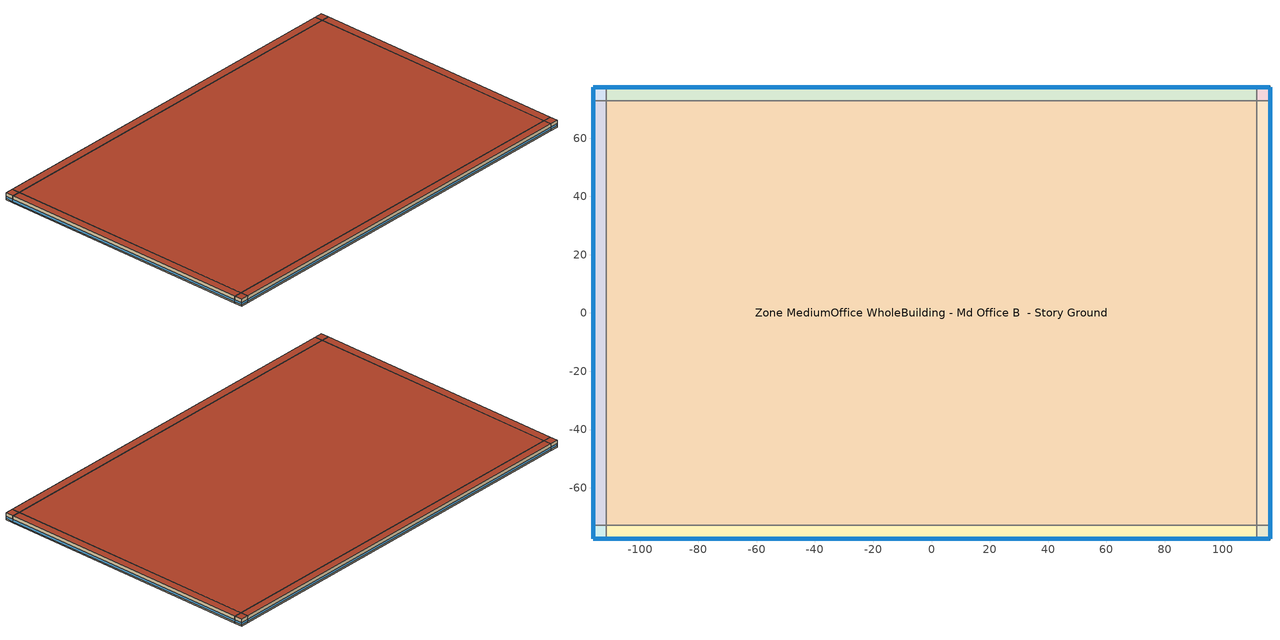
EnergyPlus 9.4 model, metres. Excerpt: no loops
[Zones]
Zone MediumOffice WholeBuilding - Md Office A  - Story Ground
 floor ground (Typical Insulated Carpeted 6in Slab Floor): -111.64,-77.47 -111.64,-72.9 111.64,-72.9 111.64,-77.47 z0
 wall outside (Typical Insulated Exterior Mass Wall R-8.13): -111.64,-77.47 111.64,-77.47 z0:3.96
 wall to Zone MediumOffice WholeBuilding - Md Office A end_a - Story Ground (Typical Interior Wall): -111.64,-72.9 -111.64,-77.47 z0:3.96
 wall to Zone MediumOffice WholeBuilding - Md Office B  - Story Ground (Typical Interior Wall): 111.64,-72.9 -111.64,-72.9 z0:3.96
 wall to Zone MediumOffice WholeBuilding - Md Office A end_b - Story Ground (Typical Interior Wall): 111.64,-77.47 111.64,-72.9 z0:3.96
 window (U 0.62 SHGC 0.25 Dbl Ref-C-H Clr 6mm/6mm Air): -111.61,-77.47 111.61,-77.47 z0.76:2.07
 roof outside (Typical IEAD Roof - Highly Reflective R-20.83): 111.64,-77.47 111.64,-72.9 -111.64,-72.9 -111.64,-77.47 z3.96
Zone MediumOffice WholeBuilding - Md Office A end_a - Story Ground
 floor ground (Typical Insulated Carpeted 6in Slab Floor): -116.21,-77.47 -116.21,-72.9 -111.64,-72.9 -111.64,-77.47 z0
 wall outside (Typical Insulated Exterior Mass Wall R-8.13): -116.21,-72.9 -116.21,-77.47 -111.64,-77.47 z0:3.96
 wall to Zone MediumOffice WholeBuilding - Md Office B end_a - Story Ground (Typical Interior Wall): -111.64,-72.9 -116.21,-72.9 z0:3.96
 window (U 0.62 SHGC 0.25 Dbl Ref-C-H Clr 6mm/6mm Air): -116.21,-72.93 -116.21,-77.45 / -116.18,-77.47 -111.66,-77.47 z0.76:2.08
 roof outside (Typical IEAD Roof - Highly Reflective R-20.83): -111.64,-77.47 -111.64,-72.9 -116.21,-72.9 -116.21,-77.47 z3.96
Zone MediumOffice WholeBuilding - Md Office A end_b - Story Ground
 floor ground (Typical Insulated Carpeted 6in Slab Floor): 111.64,-77.47 111.64,-72.9 116.21,-72.9 116.21,-77.47 z0
 wall outside (Typical Insulated Exterior Mass Wall R-8.13): 111.64,-77.47 116.21,-77.47 116.21,-72.9 z0:3.96
 wall to Zone MediumOffice WholeBuilding - Md Office B end_b - Story Ground (Typical Interior Wall): 116.21,-72.9 111.64,-72.9 z0:3.96
 window (U 0.62 SHGC 0.25 Dbl Ref-C-H Clr 6mm/6mm Air): 116.21,-77.45 116.21,-72.93 / 111.66,-77.47 116.18,-77.47 z0.76:2.08
 roof outside (Typical IEAD Roof - Highly Reflective R-20.83): 116.21,-77.47 116.21,-72.9 111.64,-72.9 111.64,-77.47 z3.96
Zone MediumOffice WholeBuilding - Md Office B  - Story Ground
 floor ground (Typical Insulated Carpeted 6in Slab Floor): -111.64,-72.9 -111.64,72.9 111.64,72.9 111.64,-72.9 z0
 wall to Zone MediumOffice WholeBuilding - Md Office B end_a - Story Ground (Typical Interior Wall): -111.64,72.9 -111.64,-72.9 z0:3.96
 wall to Zone MediumOffice WholeBuilding - Md Office C  - Story Ground (Typical Interior Wall): 111.64,72.9 -111.64,72.9 z0:3.96
 wall to Zone MediumOffice WholeBuilding - Md Office B end_b - Story Ground (Typical Interior Wall): 111.64,-72.9 111.64,72.9 z0:3.96
 roof outside (Typical IEAD Roof - Highly Reflective R-20.83): 111.64,-72.9 111.64,72.9 -111.64,72.9 -111.64,-72.9 z3.96
Zone MediumOffice WholeBuilding - Md Office B end_a - Story Ground
 floor ground (Typical Insulated Carpeted 6in Slab Floor): -116.21,-72.9 -116.21,72.9 -111.64,72.9 -111.64,-72.9 z0
 wall outside (Typical Insulated Exterior Mass Wall R-8.13): -116.21,72.9 -116.21,-72.9 z0:3.96
 wall to Zone MediumOffice WholeBuilding - Md Office C end_a - Story Ground (Typical Interior Wall): -111.64,72.9 -116.21,72.9 z0:3.96
 window (U 0.62 SHGC 0.25 Dbl Ref-C-H Clr 6mm/6mm Air): -116.21,72.88 -116.21,-72.88 z0.76:2.07
 roof outside (Typical IEAD Roof - Highly Reflective R-20.83): -111.64,-72.9 -111.64,72.9 -116.21,72.9 -116.21,-72.9 z3.96
Zone MediumOffice WholeBuilding - Md Office B end_b - Story Ground
 floor ground (Typical Insulated Carpeted 6in Slab Floor): 111.64,-72.9 111.64,72.9 116.21,72.9 116.21,-72.9 z0
 wall outside (Typical Insulated Exterior Mass Wall R-8.13): 116.21,-72.9 116.21,72.9 z0:3.96
 wall to Zone MediumOffice WholeBuilding - Md Office C end_b - Story Ground (Typical Interior Wall): 116.21,72.9 111.64,72.9 z0:3.96
 window (U 0.62 SHGC 0.25 Dbl Ref-C-H Clr 6mm/6mm Air): 116.21,-72.88 116.21,72.88 z0.76:2.07
 roof outside (Typical IEAD Roof - Highly Reflective R-20.83): 116.21,-72.9 116.21,72.9 111.64,72.9 111.64,-72.9 z3.96
Zone MediumOffice WholeBuilding - Md Office C  - Story Ground
 floor ground (Typical Insulated Carpeted 6in Slab Floor): -111.64,72.9 -111.64,77.47 111.64,77.47 111.64,72.9 z0
 wall outside (Typical Insulated Exterior Mass Wall R-8.13): 111.64,77.47 -111.64,77.47 z0:3.96
 wall to Zone MediumOffice WholeBuilding - Md Office C end_a - Story Ground (Typical Interior Wall): -111.64,77.47 -111.64,72.9 z0:3.96
 wall to Zone MediumOffice WholeBuilding - Md Office C end_b - Story Ground (Typical Interior Wall): 111.64,72.9 111.64,77.47 z0:3.96
 window (U 0.62 SHGC 0.25 Dbl Ref-C-H Clr 6mm/6mm Air): 111.61,77.47 -111.61,77.47 z0.76:2.07
 roof outside (Typical IEAD Roof - Highly Reflective R-20.83): 111.64,72.9 111.64,77.47 -111.64,77.47 -111.64,72.9 z3.96
Zone MediumOffice WholeBuilding - Md Office C end_a - Story Ground
 floor ground (Typical Insulated Carpeted 6in Slab Floor): -116.21,72.9 -116.21,77.47 -111.64,77.47 -111.64,72.9 z0
 wall outside (Typical Insulated Exterior Mass Wall R-8.13): -111.64,77.47 -116.21,77.47 -116.21,72.9 z0:3.96
 window (U 0.62 SHGC 0.25 Dbl Ref-C-H Clr 6mm/6mm Air): -116.21,77.45 -116.21,72.93 / -111.66,77.47 -116.18,77.47 z0.76:2.08
 roof outside (Typical IEAD Roof - Highly Reflective R-20.83): -111.64,72.9 -111.64,77.47 -116.21,77.47 -116.21,72.9 z3.96
Zone MediumOffice WholeBuilding - Md Office C end_b - Story Ground
 floor ground (Typical Insulated Carpeted 6in Slab Floor): 111.64,72.9 111.64,77.47 116.21,77.47 116.21,72.9 z0
 wall outside (Typical Insulated Exterior Mass Wall R-8.13): 116.21,72.9 116.21,77.47 111.64,77.47 z0:3.96
 window (U 0.62 SHGC 0.25 Dbl Ref-C-H Clr 6mm/6mm Air): 116.18,77.47 111.66,77.47 / 116.21,72.93 116.21,77.45 z0.76:2.08
 roof outside (Typical IEAD Roof - Highly Reflective R-20.83): 116.21,72.9 116.21,77.47 111.64,77.47 111.64,72.9 z3.96
[Building]
90.1-2007|MediumOffice|MediumOffice: Terrain=City
[Site:Location]
Climate Zone 3_CA_USA: Latitude {deg}=28.5177; Longitude {deg}=-81.379; Time Zone {hr}=-8; Elevation {m}=2
[Site:GroundTemperature:FCfactorMethod]
January Ground Temperature {C}=18.8; February Ground Temperature {C}=14.3; March Ground Temperature {C}=13.6; April Ground Temperature {C}=13.2; May Ground Temperature {C}=13.3; June Ground Temperature {C}=12.6; July Ground Temperature {C}=15.3; August Ground Temperature {C}=15.6; September Ground Temperature {C}=17.7; October Ground Temperature {C}=19.4; November Ground Temperature {C}=19.7; December Ground Temperature {C}=18.5
[Site:WaterMainsTemperature]
Calculation Method=Correlation; Annual Average Outdoor Air Temperature {C}=14.1417; Maximum Difference In Monthly Average Outdoor Air Temperatures {deltaC}=7.8
[SizingPeriod:DesignDay] Day of Month=21; Dry-Bulb Temperature Range Modifier Type=DefaultMultipliers; Humidity Condition Type=Wetbulb; Barometric Pressure {Pa}=101301; Rain Indicator=No; Snow Indicator=No; Daylight Saving Time Indicator=No
Name | Month | Day Type | Maximum Dry-Bulb Temperature {C} | Daily Dry-Bulb Temperature Range {deltaC} | Wetbulb or DewPoint at Maximum Dry-Bulb {C} | Wind Speed {m/s} | Wind Direction {deg} | Solar Model Indicator | ASHRAE Clear Sky Optical Depth for Beam Irradiance (taub) | ASHRAE Clear Sky Optical Depth for Diffuse Irradiance (taud) | Sky Clearness
Climate Zone 3 Ann Clg .4% Condns DB=>MWB | 8 | SummerDesignDay | 27.7 | 7.4 | 18.3 | 4.9 | 290 | ASHRAETau | 0.367 | 2.428
Climate Zone 3 Ann Clg .4% Condns WB=>MDB | 8 | SummerDesignDay | 25.5 | 7.4 | 19.8 | 4.9 | 290 | ASHRAETau | 0.367 | 2.428
Climate Zone 3 Ann Htg 99.6% Condns DB | 1 | WinterDesignDay | 2.9 | 0 | 2.9 | 2.2 | 50 | ASHRAEClearSky |  |  | 0
[Material]
Name | Roughness | Thickness {m} | Conductivity {W/m-K} | Density {kg/m3} | Specific Heat {J/kg-K} | Thermal Absorptance | Solar Absorptance | Visible Absorptance
1/2IN Gypsum | Smooth | 0.0127 | 0.16 | 784.9 | 830 | 0.9 | 0.4 | 0.4
1IN Stucco | Smooth | 0.0253 | 0.6918 | 1858 | 837 | 0.9 | 0.7 | 0.92
6 in. Normalweight Concrete Floor | MediumRough | 0.1524 | 2.31 | 2322 | 832 | 0.9 | 0.7 | 0.7
8IN CONCRETE HW RefBldg | Rough | 0.2032 | 1.311 | 2240 | 836.8 | 0.9 | 0.7 | 0.7
G01 13mm gypsum board | Smooth | 0.0127 | 0.160031 | 800.001 | 1090.73 | 0.9 | 0.7 | 0.5
Metal Roof Surface | Smooth | 0.0008 | 45.28 | 7824 | 500 | 0.9 | 0.7 | 0.7
Roof Membrane - Highly Reflective | VeryRough | 0.0095 | 0.16 | 1121.29 | 1460 | 0.75 | 0.45 | 0.7
[Material:NoMass] Roughness=Smooth; Thermal Absorptance=0.9; Solar Absorptance=0.7
Name | Thermal Resistance {m2-K/W} | Visible Absorptance
Typical Carpet Pad | 0.21648 | 0.8
Typical Insulation R-19.72 | 3.4722 | 0.7
Typical Insulation R-5.74 | 1.01115 | 0.7
[WindowMaterial:Gas]
AIR 6MM: Gas Type=Air; Thickness {m}=0.0063
[WindowMaterial:Glazing] Optical Data Type=SpectralAverage; Thickness {m}=0.006; Infrared Transmittance at Normal Incidence=0; Front Side Infrared Hemispherical Emissivity=0.84; Conductivity {W/m-K}=0.9; Dirt Correction Factor for Solar and Visible Transmittance=1; Solar Diffusing=No
Name | Solar Transmittance at Normal Incidence | Front Side Solar Reflectance at Normal Incidence | Back Side Solar Reflectance at Normal Incidence | Visible Transmittance at Normal Incidence | Front Side Visible Reflectance at Normal Incidence | Back Side Visible Reflectance at Normal Incidence | Back Side Infrared Hemispherical Emissivity
CLEAR 6MM | 0.775 | 0.071 | 0.071 | 0.881 | 0.08 | 0.08 | 0.84
REF C CLEAR HI 6MM | 0.2 | 0.16 | 0.39 | 0.22 | 0.17 | 0.35 | 0.55
[Construction]
Typical IEAD Roof - Highly Reflective R-20.83: Roof Membrane - Highly Reflective, Typical Insulation R-19.72, Metal Roof Surface
Typical Insulated Carpeted 6in Slab Floor: 6 in. Normalweight Concrete Floor, Typical Carpet Pad
Typical Insulated Exterior Mass Wall R-8.13: 1IN Stucco, 8IN CONCRETE HW RefBldg, Typical Insulation R-5.74, 1/2IN Gypsum
Typical Interior Wall: G01 13mm gypsum board, G01 13mm gypsum board
U 0.62 SHGC 0.25 Dbl Ref-C-H Clr 6mm/6mm Air: REF C CLEAR HI 6MM, AIR 6MM, CLEAR 6MM
[Zone] Multiplier=1; Part of Total Floor Area=Yes
Zone MediumOffice WholeBuilding - Md Office A  - Story Ground; Zone MediumOffice WholeBuilding - Md Office A end_a - Story Ground; Zone MediumOffice WholeBuilding - Md Office A end_b - Story Ground; Zone MediumOffice WholeBuilding - Md Office B  - Story Ground; Zone MediumOffice WholeBuilding - Md Office B end_a - Story Ground; Zone MediumOffice WholeBuilding - Md Office B end_b - Story Ground; Zone MediumOffice WholeBuilding - Md Office C  - Story Ground; Zone MediumOffice WholeBuilding - Md Office C end_a - Story Ground; Zone MediumOffice WholeBuilding - Md Office C end_b - Story Ground
[ZoneInfiltration:DesignFlowRate] Schedule=Always On Discrete; Design Flow Rate Calculation Method=Flow/ExteriorArea; Constant Term Coefficient=0; Temperature Term Coefficient=0; Velocity Term Coefficient=0.224; Velocity Squared Term Coefficient=0
Name | Zone or ZoneList | Flow per Exterior Surface Area {m3/s-m2}
MediumOffice WholeBuilding - Md Office A  - Story Ground Infiltration | Zone MediumOffice WholeBuilding - Md Office A  - Story Ground | 0.000476001
MediumOffice WholeBuilding - Md Office A end_a - Story Ground Infiltration | Zone MediumOffice WholeBuilding - Md Office A end_a - Story Ground | 0.000650147
MediumOffice WholeBuilding - Md Office A end_b - Story Ground Infiltration | Zone MediumOffice WholeBuilding - Md Office A end_b - Story Ground | 0.000650147
MediumOffice WholeBuilding - Md Office B end_a - Story Ground Infiltration | Zone MediumOffice WholeBuilding - Md Office B end_a - Story Ground | 0.000476001
MediumOffice WholeBuilding - Md Office B end_b - Story Ground Infiltration | Zone MediumOffice WholeBuilding - Md Office B end_b - Story Ground | 0.000476001
MediumOffice WholeBuilding - Md Office C  - Story Ground Infiltration | Zone MediumOffice WholeBuilding - Md Office C  - Story Ground | 0.000476001
MediumOffice WholeBuilding - Md Office C end_a - Story Ground Infiltration | Zone MediumOffice WholeBuilding - Md Office C end_a - Story Ground | 0.000650147
MediumOffice WholeBuilding - Md Office C end_b - Story Ground Infiltration | Zone MediumOffice WholeBuilding - Md Office C end_b - Story Ground | 0.000650147
[AvailabilityManager:NightCycle]
Availability Manager Night Cycle 1: Applicability Schedule=Always On Discrete; Fan Schedule=Always On Discrete; Control Type=CycleOnAny; Thermostat Tolerance {deltaC}=1; Cycling Run Time Control Type=FixedRunTime; Cycling Run Time {s}=1800
[AvailabilityManager:Scheduled]
9 Zone PVAV OA System Availability Manager: Schedule=Always On Discrete
[Schedule:Constant]
Always On Discrete: Hourly Value=1
